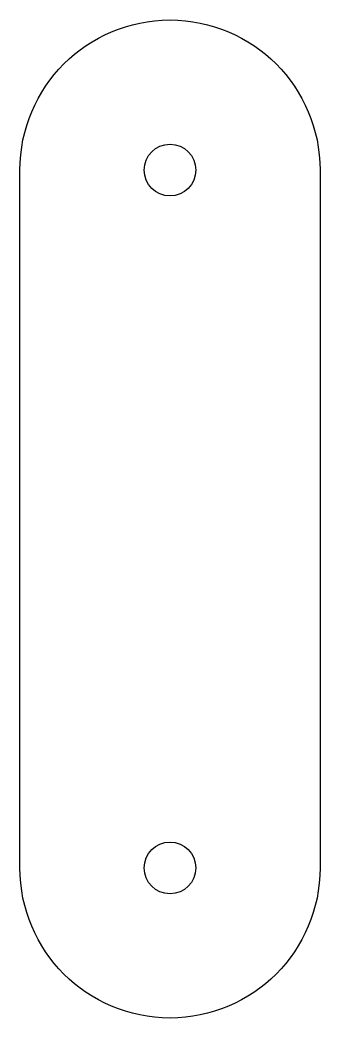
# Model space of a CAD drawing. Header units: millimetres. Extents: x -42.4 to -18.6, y -35.1 to 44.
import ezdxf

# ---------------------------------------------------------------- set-up
doc = ezdxf.new("R2010")
doc.units = ezdxf.units.MM
doc.layers.get('0').update_dxf_attribs({"linetype": 'CONTINUOUS'})

msp = doc.modelspace()

# ---------------------------------------------------------------- linework, layer by layer
msp.add_lwpolyline([(-18.6, 32.05), (-18.6, -23.25, -1), (-42.4, -23.25), (-42.4, 32.05, -1)], format="xyb", close=True)
for centre in [(-30.5, 32.05), (-30.5, -23.25)]:
    msp.add_circle(centre, 2.05)

doc.saveas('drawing.dxf')
